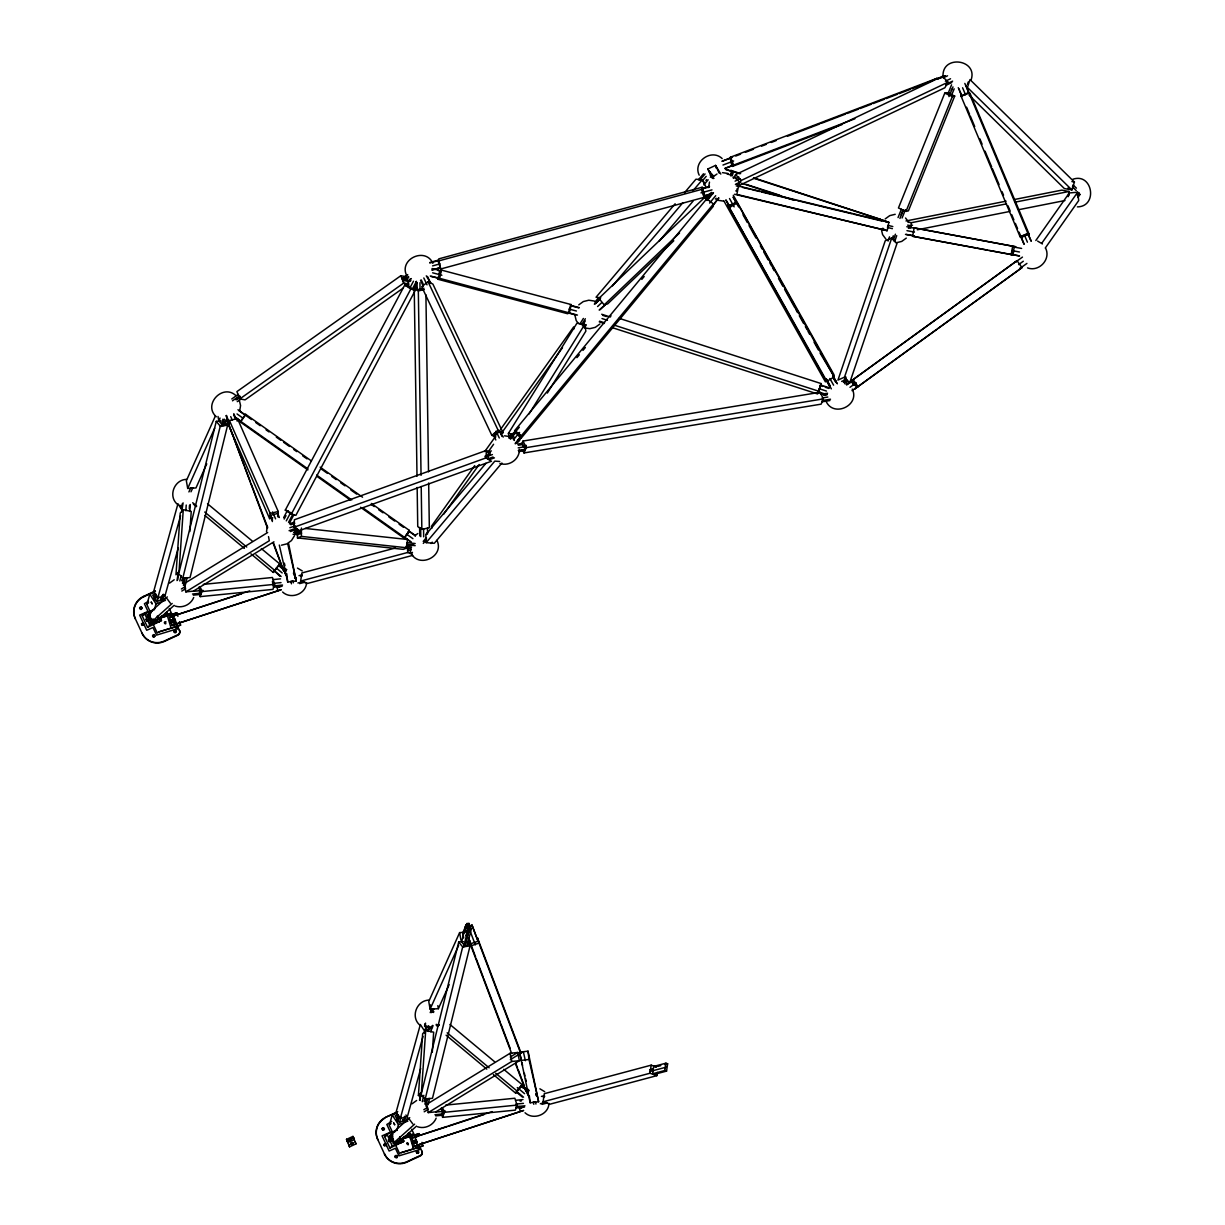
<?xml version="1.0" encoding="UTF-8"?>
<svg xmlns="http://www.w3.org/2000/svg" width="1225" height="1225" viewBox="0 0 1225 1225"><rect width="100%" height="100%" fill="white"/><g stroke="black" fill="none" stroke-linecap="round" stroke-linejoin="round"><path stroke-width="1.5" d="M305.193 528.434L407.282 539.459L407.251 547.82L403.316 549.351L297.461 537.928L297.476 529.552M297.644 534.712L297.66 532.615L301.228 531.237L301.212 533.334L297.644 534.712L293.02 534.222M297.461 537.928L301.396 536.397L301.411 528.021M145.989 619.253L146.862 621.182M146.985 621.075L146.127 619.084M148.929 620.279L148.623 619.222M388.402 1139.908L389.29 1141.914L388.57 1139.847M390.362 1139.112L390.561 1139.878M294.061 527.24L486.019 457.905L491.455 461.258L299.497 530.593L294.061 527.24L294.413 519.752L486.371 450.417L490.459 452.928M486.019 457.905L486.371 450.417M494.456 457.844L489.433 459.651L488.071 458.808L488.392 452.025L491.409 450.938M519.002 436.406L521.222 438.121L713.317 206.29L713.455 203.932L706.764 198.802L514.668 430.633L514.531 432.976L519.339 427.188M510.029 438.213C514.087 425.029 528.251 437.279 515.281 443.848M521.222 438.121L521.36 435.763L713.455 203.932M706.687 199.981L706.764 198.802M431.782 1028.02L431.92 1026.075M177.012 580.604L178.268 572.749L177.778 579.747M182.311 503.705L181.744 511.866L183.076 502.847M183.275 509.661L179.034 571.401L175.971 574.785L180.228 513.045L183.275 509.661L191.238 511.468L189.86 531.528M185.833 510.748L186.231 505.037M189.278 508.834L189.508 505.343M189.798 511.483L190.288 504.486M421.584 1096.252L418.399 1095.533L422.64 1033.777L425.703 1030.393L433.665 1032.2L432.287 1052.26M419.517 1100.173L420.68 1093.496L420.206 1100.479M424.753 1023.947L424.6 1026.366A14.424 12.189 42 0 0 430.006 1027.959L431.46 1028.02M432.701 1025.371L432.578 1027.147A14.424 12.189 42 0 1 425.366 1025.509L425.534 1023.089M425.703 1030.393L421.446 1092.133L418.399 1095.533M428.26 1031.481L428.658 1025.769M907.648 225.14L910.818 225.767L910.665 227.881L908.445 228.325M911.078 226.885L911.385 222.705L1006.521 203.855M1068.139 196.689L1069.027 194.438M1068.537 195.709L1068.843 191.513L1061.845 190.12L1014.269 199.537M141.503 607.324C137.139 607.202 143.049 611.153 141.442 607.018M141.151 609.438C144.427 606.39 136.909 606.497 140.584 609.438M141.457 623.801C141.702 627.215 145.576 622.04 143.248 625.378M410.314 1134.457C407.267 1130.216 408.553 1138.638 410.176 1133.967C408.032 1130.017 407.175 1137.489 410.145 1134.197M277.631 516.674L278.228 511.499L237.451 418.583L229.427 420.512L228.815 425.688L269.607 518.619L272.823 517.838M237.145 421.17L237.451 418.583M269.607 518.619L270.204 513.428L229.427 420.512M279.377 517.501L277.631 513.52L270.358 515.281L272.394 521.559M277.631 513.52L278.351 516.827M412.718 555.369L307.475 583.468L300.661 581.048L301.871 572.963L395.415 547.988M300.661 581.048L407.573 552.506L408.583 545.768M411.891 553.639L410.176 553.026L411.003 547.544M657.289 1072.426L656.814 1075.657L549.903 1104.2L543.088 1101.796L544.283 1093.695L651.195 1065.153L656.309 1066.975M543.088 1101.796L649.985 1073.238L651.195 1065.153M652.603 1073.774L653.691 1066.439L665.925 1063.178L667.64 1063.79L666.553 1071.109L654.318 1074.371L652.603 1073.774L664.838 1070.497L666.553 1071.109M664.838 1070.497L665.925 1063.178M239.671 411.033L240.575 405.536L239.273 400.146M266.483 531.65L267.387 526.153M306.556 582.641C306.143 594.033 290.8 599.745 282.608 592.027M519.4 449.361C519.722 459.222 509.171 466.74 499.938 463.448M548.984 1103.373C548.57 1114.765 533.212 1120.477 525.02 1112.759M708.586 187.563L709.489 182.066M943.02 76.164C942.132 54.237 978.653 59.458 970.966 80.299M1014.178 255.137L912.671 236.287L914.126 227.881L1015.632 246.73L914.126 227.881M1011.146 254.968L1012.6 246.547M1014.423 247.052L1012.34 254.632L1019.108 255.811M1013.106 254.677L1013.642 251.63M887.206 230.683L888.891 222.307L738.553 186.047L736.853 194.407L887.206 230.683L734.541 194.254M154.963 636.265C151.716 639.863 152.712 631.487 154.963 635.913M439.086 273.742L439.729 271.001L441.475 270.097L571.279 304.596L569.334 312.819L567.604 313.738L437.784 279.223L438.428 276.483M438.519 278.488L440.724 270.817L438.963 278.259L431.077 276.513M437.784 279.223L439.515 278.305L441.475 270.097M579.241 307.643L570.544 305.331L568.339 313.003L575.796 314.978M219.949 420.864L216.274 421.354L178.727 573.668L182.709 578.491L190.074 577.511L227.62 425.197L224.634 421.568M179.83 580.987L181.147 575.658M225.997 420.007L224.68 425.335L222.828 425.58L219.214 421.216L220.01 418.016M181.683 580.742L181.943 579.67M182.709 578.491L220.255 426.178L216.274 421.354M182.479 583.406L183.842 577.878M221.143 426.53L222.965 419.134M183.444 585.366L185.281 577.894L187.134 577.649L185.297 585.106M222.828 425.58L224.405 419.195M462.376 941.596L458.701 942.086L421.155 1094.4L425.136 1099.238L432.502 1098.243L470.032 945.93L467.047 942.316M422.257 1101.719L423.835 1095.334M461.641 941.948L465.837 924.89L467.69 924.645L471.303 929.025L467.093 946.067L465.24 946.328L461.641 941.948L463.494 941.703M424.11 1101.474L424.371 1100.418M467.169 926.774L467.69 924.645M425.136 1099.238L462.683 946.91L458.701 942.086M424.891 1104.154L426.254 1098.611M463.571 947.262L468.562 926.957L475.331 944.842M425.856 1106.098L427.693 1098.641L429.562 1098.396L427.984 1104.782M465.24 946.328L469.451 929.27L465.837 924.89M826.125 379.107L825.39 381.833L723.761 200.701M154.518 592.425L149.787 594.186L147.138 603.741L148.638 602.822M153.875 599.913L155.544 593.895L156.586 595.518L155.131 600.786M180.044 505.297L180.887 507.671L181.514 505.42M154.35 609.82L156.004 603.864L149.787 594.186M178.299 547.759L165.13 595.35L157.78 598.06L180.565 515.694M157.076 601.843L158.592 596.33M160.827 598.428L161.394 600.618L162.818 594.569M396.931 1113.173L392.199 1114.918L389.55 1124.489L391.051 1123.555M396.502 1119.895L397.957 1114.643L398.998 1116.266L397.543 1121.518M396.778 1130.568L398.431 1124.596L392.199 1114.918M420.711 1068.491L407.558 1116.082L400.208 1118.793L422.993 1036.442M399.503 1122.575L401.019 1117.077M424.371 1032.69L425.887 1027.193M424.677 1032.782L426.193 1027.285M402.933 1120.171L403.469 1121.181L404.832 1116.817M430.848 1031.894L431.858 1028.234L424.508 1030.945L420.359 1024.513L396.058 1112.361L400.208 1118.793M438.137 261.078L438.78 258.873L702.17 187.226L704.62 195.173L703.992 197.378L440.587 269.025L438.137 261.078L701.527 189.431L702.17 187.226M440.158 266.024L438.657 260.067L429.929 262.441M712.827 193.81L704.115 196.184L702.048 188.42L709.52 186.399M612.316 327.657L817.55 393.96L818.729 391.219L821.102 383.563L619.161 318.316M141.625 624.061C146.495 623.142 140.094 621.825 142.238 625.378M1071.906 189.936L1074.432 182.05L969.986 79.594L967.459 87.48L1071.906 189.936L1064.341 188.543L969.036 95.045M198.741 588.214L199.17 586.943L200.732 594.416L193.32 595.151M203.335 584.371L272.44 577.496L274.63 584.34L272.945 589.393L200.196 596.621L201.895 591.583L200.793 588.153M272.409 581.263L273.466 587.188L282.102 586.331M441.153 1108.947L441.582 1107.676L443.572 1113.877L434.936 1114.735M445.747 1105.103L514.852 1098.243L517.057 1105.088L515.357 1110.126L442.623 1117.368L444.308 1112.315L443.205 1108.901M888.048 241.095L889.503 236.823M891.769 237.88L885.231 240.789L837.961 380.072L844.5 377.162L891.769 237.88L896.93 243.637L849.66 382.92L846.398 384.374M843.474 382.491L845.311 377.055M892.03 239.411L893.27 235.782M844.301 382.353L846.077 377.132M844.668 383.731L846.123 379.444L847.424 380.898L846.261 384.313M895.414 234.189L893.393 240.161L894.694 241.616L896.715 235.629M730.621 174.164L731.616 171.24L725.874 169.387M730.85 175.971L732.366 171.592L731.616 171.24M732.198 175.742L733.591 171.714L730.667 170.352L740.65 173.598M944.766 93.131L898.446 207.974L906.025 211.374L908.399 210.884L954.704 96.055L947.124 92.641L944.766 93.131L952.346 96.53L954.704 96.055M898.032 217.575L901.401 209.215M951.565 84.831L947.706 94.386L950.34 92.748M901.141 214.743L901.615 213.548M902.105 212.369L903.07 209.98M951.289 90.359L951.779 89.165M899.931 218.433L903.315 210.072M948.931 96.591L952.989 86.883M902.09 218.004L905.459 209.643M954.168 88.828L951.764 94.8L949.62 95.244M906.025 211.374L952.346 96.53M521.881 443.695L523.014 441.046L820.153 392.276L823.384 398.875L821.133 404.158L523.994 452.944L522.386 449.636M517.685 444.108L522.325 443.343L521.758 444.675L518.282 445.242M522.325 443.343L525.249 449.315L524.683 450.647L518.895 451.596M523.994 452.944L526.245 447.646L523.014 441.046M250.941 553.853L273.252 572.442L279.698 563.898L261.323 548.586M279.882 576.24L274.155 570.636L281.137 576.47M278.657 566.317L279.698 563.898M493.353 1074.585L515.664 1093.175L522.11 1084.646L503.735 1069.333M522.294 1096.972L516.307 1091.98L521.467 1085.84L526.459 1089.99M522.11 1084.646L515.664 1093.175M610.356 317.03L610.953 315.667M820.245 385.645L821.102 383.563M215.278 416.178L186.338 480.782L187.701 488.438L195.969 487.948L206.765 463.831M187.701 488.438L214.697 428.138M188.91 491.929L190.733 487.887L192.815 487.78L190.993 491.807M224.512 424.218L226.824 419.042M463.754 932.363L459.62 932.608L428.765 1001.529L430.113 1009.17L438.382 1008.696L449.177 984.578M430.128 1005.694L430.557 1004.868M463.693 937.982L462.774 932.792L466.909 923.558L468.991 923.436L470.216 930.357L469.451 932.087M430.113 1009.17L458.655 945.424M467.445 926.896L468.991 923.436M430.205 1012.631L431.736 1009.201M431.368 1008.726A14.424 3.568 86.7 0 1 431.629 1010.472L431.353 1012.616A4.931 1.225 86.7 0 0 430.787 1009.875M465.822 935.67L468.134 930.479L466.909 923.558M433.436 1012.493L433.849 1011.605A13.934 5.819 -10 0 0 431.767 1011.712M467.705 943.219L469.236 939.774M404.771 285.027L410.834 288.993L415.367 290.218L295.883 515.327L291.351 514.102L285.287 510.136L404.771 285.027L409.303 286.252M283.649 517.624L287.278 510.779L292.76 514.362L288.533 522.355M410.375 278.825L406.746 285.67L412.243 289.253L413.376 289.575L417.005 282.73M284.185 519.063L285.992 515.648M408.492 284.843L407.894 285.976L413.376 289.575M410.314 281.413L410.911 280.28M286.283 520.855L290.754 512.402M409.9 287.936L413.483 281.183M291.351 514.102L410.834 288.993M412.243 289.253L416.469 281.275M289.667 522.662L293.908 514.684M734.005 177.395L735.597 174.593L942.454 76.302L948.028 82.182L944.858 87.771L738.001 186.062L741.171 180.488L948.028 82.182M733.867 178.375L734.663 176.967L739.716 182.295L737.205 184.516M193.718 597.463C190.84 604.629 182.494 608.488 175.16 606.053M294.429 535.784L291.473 540.562L286.91 543.854L281.428 545.202M436.146 1118.195C433.252 1125.377 424.922 1129.22 417.587 1126.786M508.972 436.728L508.406 433.39L576.929 323.232L584.754 324.426L585.887 331.102L547.345 393.057M508.911 438.121L511.392 434.14L513.352 434.446L514.378 440.479M583.376 318.439L579.915 323.997L581.875 324.303L585.336 318.73M512.111 435.932L513.826 433.175M510.396 439.224L513.352 434.446M582.288 325.743L585.305 320.904M583.896 325.268L584.402 324.472M529.077 413.928L584.754 324.426M584.876 327.152L586.362 324.778M517.363 441.245L519.078 438.489M1035.829 240.513L1069.303 192.968L1077.694 192.202L1078.704 200.548L1045.231 248.093M1041.847 243.147L1077.694 192.202M1079.302 193.06L1077.678 195.372L1077.923 197.47L1079.914 194.653M474.733 465.592L431.384 526.352L431.92 528.143M484.733 451.566L495.849 435.993L494.456 433.007M500.305 429.761L573.652 326.953L574.203 328.744M443.588 514.362L479.143 464.52M488.04 452.056L493.598 444.262M501.377 433.359L562.505 347.686M311.395 460.922L245.613 414.28L240.636 421.17L240.651 422.242L307.888 469.925M240.881 421.522L245.383 414.999L237.956 409.732M360.502 507.257L404.357 538.357L409.318 530.379L371.313 503.429M410.957 542.139L404.587 537.346L409.089 531.099L415.459 535.616M406.394 535.126L409.089 531.099M407.343 534.207L409.318 530.379M350.825 1143.446L352.846 1142.496M351.284 1144.609L353.29 1143.66M352.892 1142.649L350.932 1143.568M353.305 1143.859L351.422 1144.732M510.075 437.631L514.929 431.751M712.705 193.075L706.993 200.517L713.486 192.692M576.96 357.639L579.364 354.745M582.962 350.396L585.366 347.502M641.793 279.392L644.197 276.498M513.505 439.744L519.584 432.394M709.612 203.059L715.706 195.709M515.312 443.251L520.993 436.406M718.753 197.715L713.057 205.172L718.723 198.312M485.912 463.341L425.825 534.697L426.162 542.66L434.308 543.288L501.898 463.019M423.207 541.404L426.331 537.698L426.423 539.704L423.299 543.41M426.162 542.66L494.823 461.121L499.708 461.488M431.062 543.517L432.241 542.139M675.143 203.779L596.024 297.246L600.709 297.767L598.887 298.364L604.216 304.872L607.677 303.877L673.781 240.804M684.499 192.708L695.953 179.187L702.201 179.876L705.631 186.307M594.921 302.07L598.52 297.813L600.097 297.981M703.502 173.782L698.449 179.738L700.026 179.922L705.079 173.95M595.763 303.096L599.377 298.839M612.485 285.869L682.892 202.676M693.105 190.61L702.201 179.876M702.492 180.733L706.182 176.369M703.717 183.015L704.436 182.157M705.876 180.458L706.611 179.6M710.209 175.343L711.648 173.644M703.854 184.883L708.173 179.769M710.347 177.227L712.506 174.67M659.065 241.31L693.136 201.068M273.895 571.248L279.04 565.093L284.032 569.257M273.252 572.442L275.411 569.993M521.467 1085.84L516.567 1091.383L523.565 1097.202M729.258 158.5L730.498 157.198L937.324 78.186L924.783 83.821M732.749 165.528L730.192 158.056L732.749 165.528L725.567 168.269M730.85 162.45L732.443 166.401L733.683 165.084L854.866 118.794M598.887 298.364L704.651 197.455L708.127 196.459M594.324 304.137L600.434 298.303M708.617 200.333L706.197 197.393L711.434 192.386M595.212 303.877L599.576 299.727M707.943 196.306L708.816 195.479M597.586 306.556L601.72 302.606M604.216 304.872L679.569 232.964M599.147 310.017L606.13 303.938L600.02 309.772M715.385 199.108L716.257 198.282M385.936 1145.942C388.264 1143.109 382.322 1147.672 384.895 1143.951C388.631 1144.38 381.787 1142.619 384.451 1145.987M147.597 627.43L142.177 615.792L144.688 613.541L153.002 610.019M174.134 605.349L159.602 618.365L151.869 621.657L148.455 613.847L167.32 596.912M148.439 618.089L150.093 616.604L150.951 618.579L148.562 620.723M151.869 621.657L172.189 603.435M161.47 620.355L149.833 625.301L147.643 627.261L160.812 620.952L161.47 620.355L160 617.002M157.412 620.325L158.653 619.222L157.29 616.098M390.009 1148.162L384.604 1136.54L387.115 1134.289L397.084 1130.047M409.747 1117.659L390.867 1134.58L394.282 1142.389L402.03 1139.112L416.546 1126.097M390.132 1139.48L392.505 1137.351L393.378 1139.311L390.989 1141.455M394.282 1142.389L414.617 1124.167M403.898 1141.103L392.245 1146.033L390.055 1148.009L403.224 1141.7L403.898 1141.103L402.428 1137.734M397.788 1141.302L393.363 1143.537M399.84 1141.072L401.08 1139.954L399.718 1136.831M439.193 1025.003L437.999 1025.938A13.062 11.561 -72.7 0 1 437.478 1026.198M439.224 1024.59L438.32 1025.264A7.258 4.808 -53.9 0 1 437.815 1025.754L436.284 1024.314M500.872 434.354L503 432.701L432.884 284.078L428.061 281.75L421.722 286.711L491.837 435.334L494.242 436.498M491.837 435.334L498.177 430.373L503 432.701M495.819 439.974L493.935 435.978L499.678 431.476L503.261 437.065M383.961 1130.001C386.396 1127.168 379.627 1127.398 382.966 1129.833C386.809 1128.547 380.347 1126.832 382.659 1130.047M418.261 1153.353C420.634 1150.413 414.157 1150.627 417.036 1153.138C421.155 1152.602 415.061 1149.77 416.868 1153.338M1017.056 260.665L849.767 382.016L1017.056 260.665L1021.972 267.632L854.698 388.999L936.604 329.418M846.628 385.002L852.187 380.975L856.643 387.284L852.018 390.653M1022.462 257.097L1015.112 262.364L1015.984 261.813M849.997 387.299L856.198 382.797M1018.649 264.615L1023.304 261.231M1026.918 263.421L1019.567 268.688L1020.44 268.137M938.059 328.361L1021.972 267.632M712.445 177.303L717.008 173.996M169.632 583.054L174.195 579.762M578.751 304.872L583.314 301.564L588.796 300.217L594.355 301.044M599.882 324.028L595.319 327.335L589.837 328.683L584.279 327.856M414.77 535.723L417.817 533.518M885.154 218.953L889.717 215.646L895.199 214.298M906.286 238.109L901.722 241.417L896.241 242.764M412.059 1103.802L416.623 1100.494M403.163 278.733L406.087 276.666L400.82 275.732L236.915 391.602L239.809 398.921L245.077 399.855L403.132 288.135M231.755 398.967L238.247 394.389L238.982 396.226L232.474 400.82M411.355 278.58L407.649 281.214L402.887 280.372L402.152 278.519L407.726 274.584M402.887 280.372L408.446 276.437M235.522 399.595L240.207 396.288M402.581 281.505L408.813 277.095M236.517 399.809L238.37 398.508M239.304 397.849L240.222 397.191M402.152 278.519L407.848 278.703M239.809 398.921L403.714 283.067L408.982 284.001L406.057 286.068M237.252 401.662L240.958 399.028M852.187 380.975L851.314 381.526L853.978 385.324M855.77 387.85L856.643 387.284M148.501 601.199L144.412 603.741L147.995 611.459L139.65 615.103L146.709 630.278L152.987 627.537L156.509 635.117L177.64 628.685C171.99 604.002 172.005 628.502 173.659 620.233M391.74 1121.442L386.824 1124.473L390.423 1132.191L382.062 1135.851L389.121 1151.025L395.399 1148.269L398.937 1155.864L420.053 1149.418L418.46 1146.003M267.678 532.507L184.179 583.636L185.817 591.874L193.427 591.108L273.941 541.802M181.392 588.995L185.159 586.683L185.557 588.766L181.805 591.062M185.817 591.874L269.316 540.746L268.505 536.627M510.105 1053.255L426.606 1104.383L428.229 1112.606L435.84 1111.841L519.354 1060.712L517.716 1052.474L510.105 1053.255L511.728 1061.478L428.229 1112.606M423.804 1109.727L427.571 1107.415L427.984 1109.498L424.218 1111.795M510.258 1057.037L517.716 1052.474M510.335 1059.671L523.335 1051.708L525.387 1060.727M151.088 611.811L152.497 610.969M393.516 1132.558L395.139 1131.563M352.126 1142.297L351.039 1142.818M729.013 205.754L736.148 202.339L729.533 206.29L726.027 200.395M729.962 207.301L737.266 202.921L834.286 376.902L826.982 381.266L824.915 379.137L727.895 205.157L830.213 387.238M570.421 305.056L571.279 304.596M175.665 632.728C178.421 629.42 171.347 631.38 175.313 632.422C178.437 629.803 171.592 629.91 174.654 632.728M732.948 177.778L734.663 176.967M943.25 77.849L947.553 75.797M735.658 178.651L738.889 177.104M735.077 181.147L740.252 178.697M945.378 81.218L950.539 78.752M735.413 184.347L739.716 182.295M952.606 81.126L946.573 83.989L945.777 85.398L951.81 82.534M712.429 178.421L707.836 168.973L715.584 165.39L720.821 174.088M711.388 176.691L713.976 175.497M143.493 596.422L143.631 596.805A16.828 16.522 -21.3 0 0 135.347 618.855L135.209 618.472A16.828 16.522 -21.3 0 1 143.493 596.422L155.33 590.955M143.631 596.805L155.468 591.323M142.177 633.509L142.023 633.141A16.828 16.522 -21.3 0 0 164.273 641.058L177.793 634.795A3.369 3.308 -21.3 0 0 179.447 630.385L179.6 630.753A3.369 3.308 -21.3 0 1 177.947 635.163L164.41 641.425A16.828 16.522 -21.3 0 1 142.177 633.509L135.209 618.472M384.941 1118.103A16.828 16.522 -21.3 0 0 377.775 1139.587L377.622 1139.219A16.828 16.522 -21.3 0 1 385.906 1117.169L397.742 1111.688M396.196 1112.851L385.906 1117.169M346.537 1139.373L352.953 1136.417L354.285 1139.51L347.869 1142.481L346.537 1139.373L347.869 1142.481M353.443 1137.719L347.027 1140.689L349.569 1146.845L355.985 1143.874L352.953 1136.417M347.226 1140.873L353.642 1137.902L354.285 1139.51M347.379 1141.562L350.58 1140.077M351.942 1143.568L348.742 1145.053L349.569 1146.845M384.589 1154.241L384.451 1153.873A16.828 16.522 -21.3 0 0 406.685 1161.79L420.221 1155.527A3.369 3.308 -21.3 0 0 421.875 1151.117L422.028 1151.5A3.369 3.308 -21.3 0 1 420.359 1155.91L406.838 1162.173A16.828 16.522 -21.3 0 1 384.589 1154.241L377.622 1139.219M841.682 381.434L846.123 379.444M844.469 382.215L847.424 380.898M142.192 615.792L143.769 615.103M145.362 614.399L146.403 613.939M147.536 617.017L149.986 615.945M150.675 622.928L155.376 620.57L149.618 623.02M384.619 1136.524L386.717 1135.606M390.193 1137.658L392.551 1136.616M960.951 95.918L968.745 92.518L969.955 93.223L1029.061 234.052L1021.267 237.451L1020.073 236.747L960.951 95.918L962.146 96.607M958.256 87.664L961.763 96.009L969.128 93.115M1020.073 236.747L1027.867 233.363L1029.061 234.052M1023.886 244.005L1020.884 236.854L1027.943 233.776L1031.251 241.111M1028.25 233.96L1020.884 236.854M148.455 613.847L151.027 612.745M150.598 613.373L147.505 614.69L150.92 622.499L158.653 619.222M147.061 615.808L150.17 614.491M146.923 616.864L150.384 615.394M148.011 621.213L153.263 618.977M151.732 623.096L156.662 620.998M393.011 1134.105L389.917 1135.422L393.347 1143.247L401.08 1139.954M389.489 1136.555L392.597 1135.238M389.336 1137.596L392.812 1136.126M394.159 1143.828L399.09 1141.746M157.933 618.441L176.859 612.837L177.931 616.359M400.361 1139.189L419.287 1133.584L412.105 1135.943M721.816 161.256L730.192 158.056M937.018 79.058L945.394 75.858M722.704 161.133L732.489 157.275M735.735 156.034L740.574 154.182M745.428 152.329L753.497 149.251M761.582 146.158L766.421 144.305M771.275 142.452L776.129 140.599M787.43 136.281L793.892 133.816M795.515 133.203L819.755 123.939M821.362 123.327L845.602 114.063M847.225 113.45L858.526 109.132M860.149 108.504L871.45 104.186M873.073 103.574L884.389 99.256M885.997 98.628L897.312 94.31M898.92 93.697L910.236 89.379M911.859 88.767L923.16 84.433M937.906 78.921L945.072 76.18M722.98 165.038L733.637 160.965M724.695 168.407L733.071 165.207M732.443 166.401L842.31 124.429M155.621 594.033L152.681 595.12L156.815 601.552L164.165 598.841L162.098 595.626M156.004 603.864L165.482 600.357M398.033 1114.765L395.093 1115.852L399.228 1122.299L406.577 1119.573L404.51 1116.358M398.431 1124.596L407.894 1121.105M289.422 523.902L294.429 522.08M290.784 524.744L291.795 524.377M292.79 524.024L294.796 523.289M484.962 456.251L490.107 454.383M289.866 527.73L295.24 525.801M485.253 457.155L492.419 454.567M289.085 530.685L296.113 528.143L297.476 528.986L290.463 531.528M488.071 458.808L493.078 456.986M273.236 543.395L283.572 570.682L286.803 569.579M467.567 935.379L464.719 927.539L472.023 925.028L478.041 941.213L470.722 943.725L468.93 938.672M465.102 928.887L472.421 926.376L472.023 925.028M511.652 1053.515L470.936 945.853L479.006 943.082L477.444 937.753L521.023 1052.995M515.664 1064.127L525.984 1091.429L529.215 1090.327M169.678 615.195L176.859 612.837M281.122 589.7L175.068 624.367L172.572 616.206L249.732 590.879M169.54 617.446L172.71 616.405M230.361 597.478L172.572 616.206M231.969 596.958L241.616 593.788M159.311 621.534L154.365 623.157L159.633 621.55M165.283 622.04C167.534 626.174 161.654 621.963 165.957 621.749M169.877 620.462L173.812 619.161L174.593 621.397M170.918 620.34L174.853 619.054M171.638 621.121L175.252 619.942M170.505 622.514L174.425 621.274L173.996 620.631M279.667 586.698L277.309 587.464L280.188 586.637M170.765 622.668L174.685 621.366M172.051 625.607L178.375 623.54M281.076 589.837L172.021 625.362L169.54 617.201L174.302 615.823M179.539 621.626L180.611 625.133L158.316 632.069L174.716 627.077M180.611 625.133L175.144 626.924L174.455 625.454M523.534 1110.432L417.48 1145.115L414.999 1136.938L492.159 1111.611M410.375 1138.699L418.307 1136.096L411.952 1137.933L414.448 1146.11L523.504 1110.57M447.064 1126.663L414.999 1136.938M448.672 1126.143L472.789 1118.226M474.397 1117.69L484.043 1114.536M401.723 1142.267L396.793 1143.89L402.581 1142.129M407.588 1142.741C410.528 1148.131 403.683 1140.888 408.292 1143.737M412.304 1141.195L416.224 1139.908L417.128 1142.175L413.177 1143.4M413.346 1141.088L415.872 1140.659M412.136 1143.507L416.852 1142.022L416.377 1141.21M522.08 1107.431L519.722 1108.196L522.6 1107.369M412.902 1146.86L420.803 1144.273M421.951 1142.358L423.023 1145.865L400.728 1152.802L417.143 1147.81M423.023 1145.865L417.557 1147.672L417.22 1146.937M161.378 616.037L170.459 613.266M158.071 618.763L169.264 615.363M403.791 1136.785L412.886 1134.013M400.498 1139.495L410.972 1136.31M706.197 197.393L707.07 197.133M429.761 263.007L438.489 260.634M701.894 188.987L709.367 186.95M432.609 265.871L439.959 263.88M700.96 192.876L711.985 189.89M432.149 269.638L434.645 268.964M437.141 268.29L439.622 267.617M705.523 195.28L704.268 195.633L702.048 188.42M706.764 194.943L711.74 193.596M431.996 270.204L440.709 267.831M299.007 575.673L302.07 574.862M294.613 577.924L296.128 577.511M300.722 576.286L302.253 575.872M407.236 549.06L410.589 548.172M407.404 550.791L411.049 549.811M297.92 583.008L303.264 581.569L304.979 582.181L299.635 583.605M410.176 553.026L412.473 552.414M541.435 1096.421L544.482 1095.594M543.15 1097.018L544.681 1096.62M656.171 1066.852L653.691 1066.439M657.702 1066.439L660.765 1065.627M664.593 1064.602L667.64 1063.79M649.663 1069.808L653.002 1068.92M649.817 1071.523L666.247 1067.143M540.332 1103.74L545.692 1102.316L547.407 1102.913L542.047 1104.353M1072.717 179.325C1092.47 172.158 1098.381 206.474 1077.403 206.887M186.491 479.373C174.348 479.633 167.917 496.018 177.181 504.149M428.918 1000.121C416.776 1000.366 410.344 1016.765 419.608 1024.896M270.204 513.428L278.228 511.499M417.005 476.249L414.234 288.043L416.73 287.492M416.056 284.215L416.117 289.039L417.158 289.743L423.942 288.227M414.234 288.043L418.337 290.892L424.325 289.544M417.158 487.428L417.74 526.566L421.844 529.399L429.332 527.73L428.673 483.002M906.01 220.975L1006.077 201.16M1014.713 202.232L1068.843 191.513M908.797 225.951L912.533 225.201M908.598 226.212L910.818 225.767M1077.02 194.928L1079.991 194.346L1078.597 192.892M917.326 229.779L1009.186 211.588M1019.032 209.628L1064.954 200.532M820.612 394.373L827.564 393.225M823.522 395.139L826.998 394.572M522.616 446.038L526.337 445.425M518.19 447.86L525.739 446.62M822.174 397.957L827.84 397.038M526.245 447.646L823.384 398.875M518.298 450.463L525.249 449.315M830.489 399.212L822.388 400.529L821.822 401.861L829.922 400.544M219.214 421.216L221.067 420.956M220.255 426.178L227.62 425.197M469.451 929.27L471.303 929.025M462.683 946.91L470.032 945.93M279.3 545.048L287.737 582.028L296.22 581.002L288.625 543.64M519.538 1052.183L528.021 1051.157L538.632 1101.75L530.165 1102.776L519.538 1052.183L521.36 1060.115M520.503 1060.498L528.986 1059.472L538.632 1101.75M511.728 1061.478L519.354 1060.712M273.144 579.593L280.54 578.843M193.519 591.323L203.028 590.373M273.405 583.376L281.015 582.61M201.895 591.583L274.63 584.34M192.509 594.003L201.16 593.145M273.895 585.918L282.531 585.045M515.557 1100.326L522.968 1099.591M520.074 1101.107L521.314 1100.984M435.932 1112.055L445.441 1111.106M515.832 1104.108L523.442 1103.357M444.308 1112.315L517.057 1105.088M524.958 1105.792L516.322 1106.65L515.893 1107.921L524.53 1107.063M435.748 1115.883L443.144 1115.148L441.658 1110.508M468.134 930.479L470.216 930.357M462.774 932.792L464.857 932.669M915.197 228.34L906.791 226.748M912.671 236.287L975.483 247.802M294.276 530.486L301.228 531.237M415.183 543.532L407.083 542.66L407.067 544.773L415.183 545.646M294.184 532.232L297.66 532.615M408.139 544.543L413.943 545.171M294.077 532.4L301.595 533.212M406.899 544.574L412.534 545.186M294.26 532.584L301.212 533.334M405.827 546.396L411.615 547.024M301.396 536.397L407.251 547.82M722.49 172.648L728.048 173.475M717.972 200.288L723.531 201.114M1027.545 267.892C1038.892 272.21 1051.035 259.486 1045.706 248.415M504.455 435.809L510.013 436.621M508.406 433.39L514.668 434.339M429.638 1026.948L428.459 1026.688M1071.906 181.591L1074.432 182.05M885.384 221.648L888.891 222.307M1013.657 247.021L1021.619 248.43M906.975 230.667L914.463 232.092M1011.957 250.574L1019.46 251.998M906.24 234.419L914.631 236.012L905.474 234.373M977.244 248.139L987.794 250.13M989.555 250.467L1019.552 255.994M907.878 222.001L911.385 222.705M736.225 185.878L739.364 186.629M742.488 187.394L750.328 189.278M751.89 189.661L759.714 191.544M761.292 191.927L795.745 200.226M797.307 200.609L816.11 205.142M817.672 205.524L852.125 213.824M853.687 214.207L861.527 216.09M863.089 216.473L881.877 221.005M736.883 188.941L737.159 191.222L735.766 190.886M892.826 226.548L887.926 225.369L887.513 227.483L892.397 228.662M432.027 268.505L440.724 270.817M437.8 270.388L440.296 271.047M571.355 305.882L578.797 307.873M432.655 272.808L441.873 275.257M569.043 309.052L576.424 311.012M430.266 275.947L438.963 278.259M439.515 278.305L577.48 315.085M285.287 510.136L288.411 511.085M753.972 177.916L880.162 219.214M733.591 171.714L739.686 173.69M753.436 178.146L886.257 221.358M725.46 169.356L732.366 171.592M886.992 221.694L878.202 218.739M726.854 173.812L732.305 175.573M882.597 228.294L883.746 228.662M746.209 184.378L779.804 195.25M741.508 183.245L785.776 197.593M787.308 198.098L793.417 200.073M601.705 314.243L609.147 316.647M829.218 387.758L820.536 384.956L818.407 391.877L827.089 394.68M602.639 315.33L606.375 316.54M821.485 386.043L822.725 386.442M825.206 387.238L828.927 388.447M601.996 318.546L607.432 320.292M819.249 388.738L826.492 391.081M615.149 325.437L818.729 391.219M599.561 321.18L604.538 322.772M599.27 321.869L604.231 323.477M818.101 392.567L819.341 392.98M820.582 393.378L825.543 394.971M407.573 552.506L410.972 553.715M649.985 1073.238L656.814 1075.657M177.64 628.685L175.742 627.782M420.053 1149.418L418.108 1148.499M161.21 600.572L160.536 599.515M493.935 435.978L495.62 437.555M396.701 1155.481C392.26 1154.991 397.635 1160.626 397.252 1156.262C398.829 1157.15 391.816 1157.901 396.854 1155.849M415.658 1140.475C413.039 1139.679 416.623 1145.007 416.117 1141.057M961.763 96.009L960.063 91.416M1037.621 241.08L1042.414 243.943M722.168 158.561C711.388 148.256 692.584 161.685 699.199 175.175M235.981 395.675C222.858 383.149 202.538 404.633 216.32 416.76M297.476 568.078L302.269 570.942M539.888 1088.811L544.681 1091.674M488.392 452.025L489.77 452.867M166.018 614.491C169.525 613.174 167.121 614.567 165.421 613.266C168.361 611.214 166.355 612.255 165.85 614.322M320.154 467.138L362.554 497.197M239.013 410.758L244.326 414.525M251.462 419.501L245.613 415.352L245.613 414.28M255.857 422.61L260.236 425.718M266.085 429.868L269.01 431.935M276.314 437.126L280.693 440.234M283.618 442.302L289.467 446.451M293.862 449.56L296.772 451.627M302.621 455.777L307.016 458.885M321.624 469.252L327.473 473.401M331.853 476.51L336.247 479.618M340.627 482.727L345.021 485.835M350.855 489.985L356.705 494.134M371.328 504.501L374.253 506.568M378.632 509.692L383.012 512.8M388.861 516.935L394.71 521.084M399.09 524.193L403.484 527.301M409.089 531.374L415.459 535.892M237.038 413.943L243.27 418.368M406.7 534.268L412.932 538.678M234.511 416.73L240.881 421.247M307.873 468.853L236.639 418.506M316.647 475.07L351.728 499.953M363.427 508.252L404.357 537.27M404.587 537.346L410.957 541.863M316.663 476.157L350.273 499.999M403.546 1121.258L403.821 1119.91L402.841 1119.65M514.668 430.633L521.36 435.763M514.898 432.348L520.962 437.003M148.792 620.34L148.194 619.283M390.469 1138.974L391.02 1139.878M207.515 503.751L252.136 540.929M278.779 565.705L282.776 569.028M276.329 568.063L282.179 572.933M204.743 512.05L246.73 547.054M255.918 554.711L274.293 570.023M192.692 502.725L196.674 506.063M193.427 504.179L196.413 506.66M205.004 515.557L244.372 548.371M449.942 1024.483L494.548 1061.677M521.207 1086.437L523.197 1088.106M517.287 1087.57L524.606 1093.68M447.156 1032.798L489.158 1067.802M495.712 1073.268L516.705 1090.771M446.114 1035.202L486.8 1069.119M436.192 1025.141L437.509 1026.259M968.209 82.014L967.582 84.004M1076.408 188.16L1073.131 184.944L1072.503 186.92L1076.254 190.595M1067.986 187.961L1068.92 188.88M735.199 200.793L737.266 202.921M834.286 376.902L820.092 353.014M826.033 379.719L831.346 388.846M735.597 174.593L741.171 180.488M844.5 377.162L849.66 382.92M704.651 197.455L706.779 200.042M905.551 217.989L908.843 222.46M885.889 239.074L882.597 234.618L881.296 229.213M826.048 401.249C833.413 417.878 860.256 405.49 852.294 389.091M578.384 323.507L576.194 320.521L574.893 315.131M432.869 263.298C425.504 246.669 398.661 259.057 406.623 275.441M410.697 552.475C418.062 569.104 444.92 556.717 436.942 540.332M167.075 598.719L170.367 603.19M409.487 1119.451L412.794 1123.922M853.243 379.811L858.174 386.794M182.081 510.212L177.947 503.766L153.646 591.614L157.78 598.06M163.507 594.247L166.171 598.397M405.919 1114.98L408.583 1119.129M716.043 167.595L716.548 168.438M709.03 170.842L710.423 173.628M707.836 168.973L713.578 178.544M733.3 195.265L834.041 374.804M833.857 377.514L836.216 381.741M833.582 378.556L835.358 381.71M710.24 172.036L713.792 178.36M828.804 383.348L826.446 379.137L829.708 386.488M829.402 384.405L829.983 385.462M709.367 172.005L712.919 178.329M733.163 196.965L736.148 202.339M837.364 383.808L832.648 375.769L833.245 376.841M733.239 197.501L738.66 207.01M742.993 214.773L747.327 222.537M749.057 225.645L755.993 238.063M760.327 245.842L762.057 248.935M763.788 252.044L768.121 259.822M769.851 262.916L771.582 266.024M772.454 267.586L774.185 270.694M778.518 278.458L782.836 286.221M784.582 289.33L794.964 307.965M795.837 309.527L797.567 312.635M799.297 315.728L803.631 323.507M805.361 326.6L807.091 329.709M807.964 331.271L809.694 334.379M814.028 342.142L818.361 349.906M833.842 377.913L836.828 383.272M729.518 198.542L734.158 206.872M829.876 378.51L833.597 385.171M725.95 199.859L729.533 206.29M427.479 276.437L430.787 283.434L426.269 275.839M499.678 431.476L502.036 436.483M428.061 281.75L498.177 430.373M423.804 277.968L427.05 284.858M496.048 431.108L499.295 437.999M421.262 279.928L423.146 283.924M420.527 280.341L423.36 286.344M169.28 608.549L172.419 615.272M175.696 622.361L179.6 630.753M411.707 1129.282L414.831 1136.004M419.532 1146.079L422.028 1151.5M172.067 620.325L173.429 623.265M414.831 1141.807L415.52 1143.262M159.51 618.166L160.812 620.952M401.923 1138.898L403.224 1141.7M146.694 604.216L150.154 611.658M389.106 1124.948L392.582 1132.405M153.707 625.393L157.321 633.126M396.134 1146.141L399.733 1153.873M355.143 1142.083L355.985 1143.874M715.584 165.39L716.778 167.963M717.36 169.234L719.152 173.093M233.791 413.652L236.41 419.608M233.638 414.953L234.082 415.949M234.511 416.944L234.955 417.939M230.713 416.623L232.229 420.083M272.547 511.912L275.579 518.849M226.518 415.397L229.427 423.666L225.936 415.704M270.358 515.281L272.547 520.257M387.115 1134.289L392.245 1146.033M144.688 613.541L149.833 625.301M965.622 84.77L1027.867 233.363M964.825 83.407L968.822 92.947M1027.943 233.776L1030.96 240.927M962.59 87.771L965.545 94.784M1024.483 235.185L1027.423 242.198M959.068 89.027L959.573 90.221M966.586 107.172L969.542 114.216M970.277 115.977L974.717 126.543M979.877 138.854L982.098 144.137M985.053 151.18L991.714 167.029M992.449 168.79L999.095 184.638M1002.05 191.667L1003.535 195.188M1007.961 205.754L1010.181 211.037M1011.666 214.559L1013.887 219.842M1015.357 223.363L1017.577 228.646M1019.047 232.168L1024.192 244.173M730.498 157.198L733.683 165.084M407.236 279.591L408.4 282.531M406.914 279.361L407.649 281.214M400.82 275.732L403.714 283.067M479.006 943.082L520.303 1052.275M535.861 1093.803L536.565 1095.655M472.421 926.376L478.041 941.213M535.907 1094.216L536.611 1096.069M464.719 927.539L466.817 933.098M526.092 1089.806L525.387 1087.953L526.138 1090.235M526.444 1090.74L527.837 1094.446M468.624 938.151L475.667 957.2M476.249 958.716L483.125 976.907M483.691 978.423L492.879 1002.693M493.445 1004.209L500.336 1022.4M500.903 1023.916L510.075 1048.187M515.817 1063.346L517.532 1067.894M518.114 1069.41L520.977 1076.989M521.544 1078.505L524.423 1086.085M526.49 1091.153L528.235 1095.793M293.433 573.07L294.184 575.337M294.888 577.189L295.945 579.976M227.207 419.792L228.309 422.993M283.664 569.074L282.96 567.221L283.71 569.487M284.016 570.008L285.425 573.713M226.901 419.272L229.81 427.357M230.377 428.873L233.255 436.452M233.822 437.968L244.142 465.27M244.724 466.786L250.451 481.946M251.033 483.462L267.663 527.439M273.389 542.614L283.572 570.682M284.062 570.421L285.823 575.061M267.509 528.235L226.947 419.777M441.521 1113.938L442.623 1117.368M199.231 589.761L200.732 594.416M199.108 593.206L200.196 596.621M701.527 189.431L703.992 197.378M518.864 1106.435L520.365 1111.351M276.452 585.703L277.937 590.603M409.732 1136.341L413.468 1148.621M167.304 615.593L171.041 627.889M525.203 1088.765L525.984 1091.429M469.359 940.509L470.936 945.853M535.953 1104.047L535.417 1101.734L533.288 1101.995L533.809 1104.307M521.957 1062.749L522.554 1065.398M524.361 1073.314L524.974 1075.963M525.571 1078.597L526.183 1081.246M527.99 1089.178L528.587 1091.812M287.783 544.022L296.22 581.002M293.418 582.809L293.005 581.002L290.861 581.263L291.458 583.835M284.353 563.148L284.966 565.797M285.563 568.431L286.175 571.08M459.62 932.608L460.983 940.264M437.846 1005.633L438.382 1008.696M218.019 416.454L218.555 419.517M511.392 434.14L512.157 438.673M528.021 1051.157L528.986 1059.472M529.353 1095.839L530.165 1102.776M286.772 573.713L287.247 577.878M287.416 579.257L287.737 582.028M425.917 294.796L428.52 471.824M427.464 527.944L427.556 533.962M426.514 533.258L426.53 534.452M419.945 282.745L420.053 290.386M423.574 529.215L423.682 536.856M418.337 290.892L421.048 475.361M421.216 486.539L421.844 529.399M417.051 282.531L417.158 289.743M420.788 536.688L420.665 528.266L419.624 527.546L419.746 535.968M416.01 281.811L416.025 283.021M432.747 1025.677A14.026 3.308 -70.6 0 1 432.012 1026.718M433.466 1008.665A14.424 3.568 86.7 0 1 433.619 1009.691M432.792 1010.579A14.424 3.767 87.5 0 1 432.93 1011.988M151.226 602.179L152.267 603.986L151.226 602.118M393.638 1122.912L394.68 1124.718L393.638 1122.912M152.65 635.943C154.809 639.098 155.208 632.682 152.497 635.913"/></g></svg>
